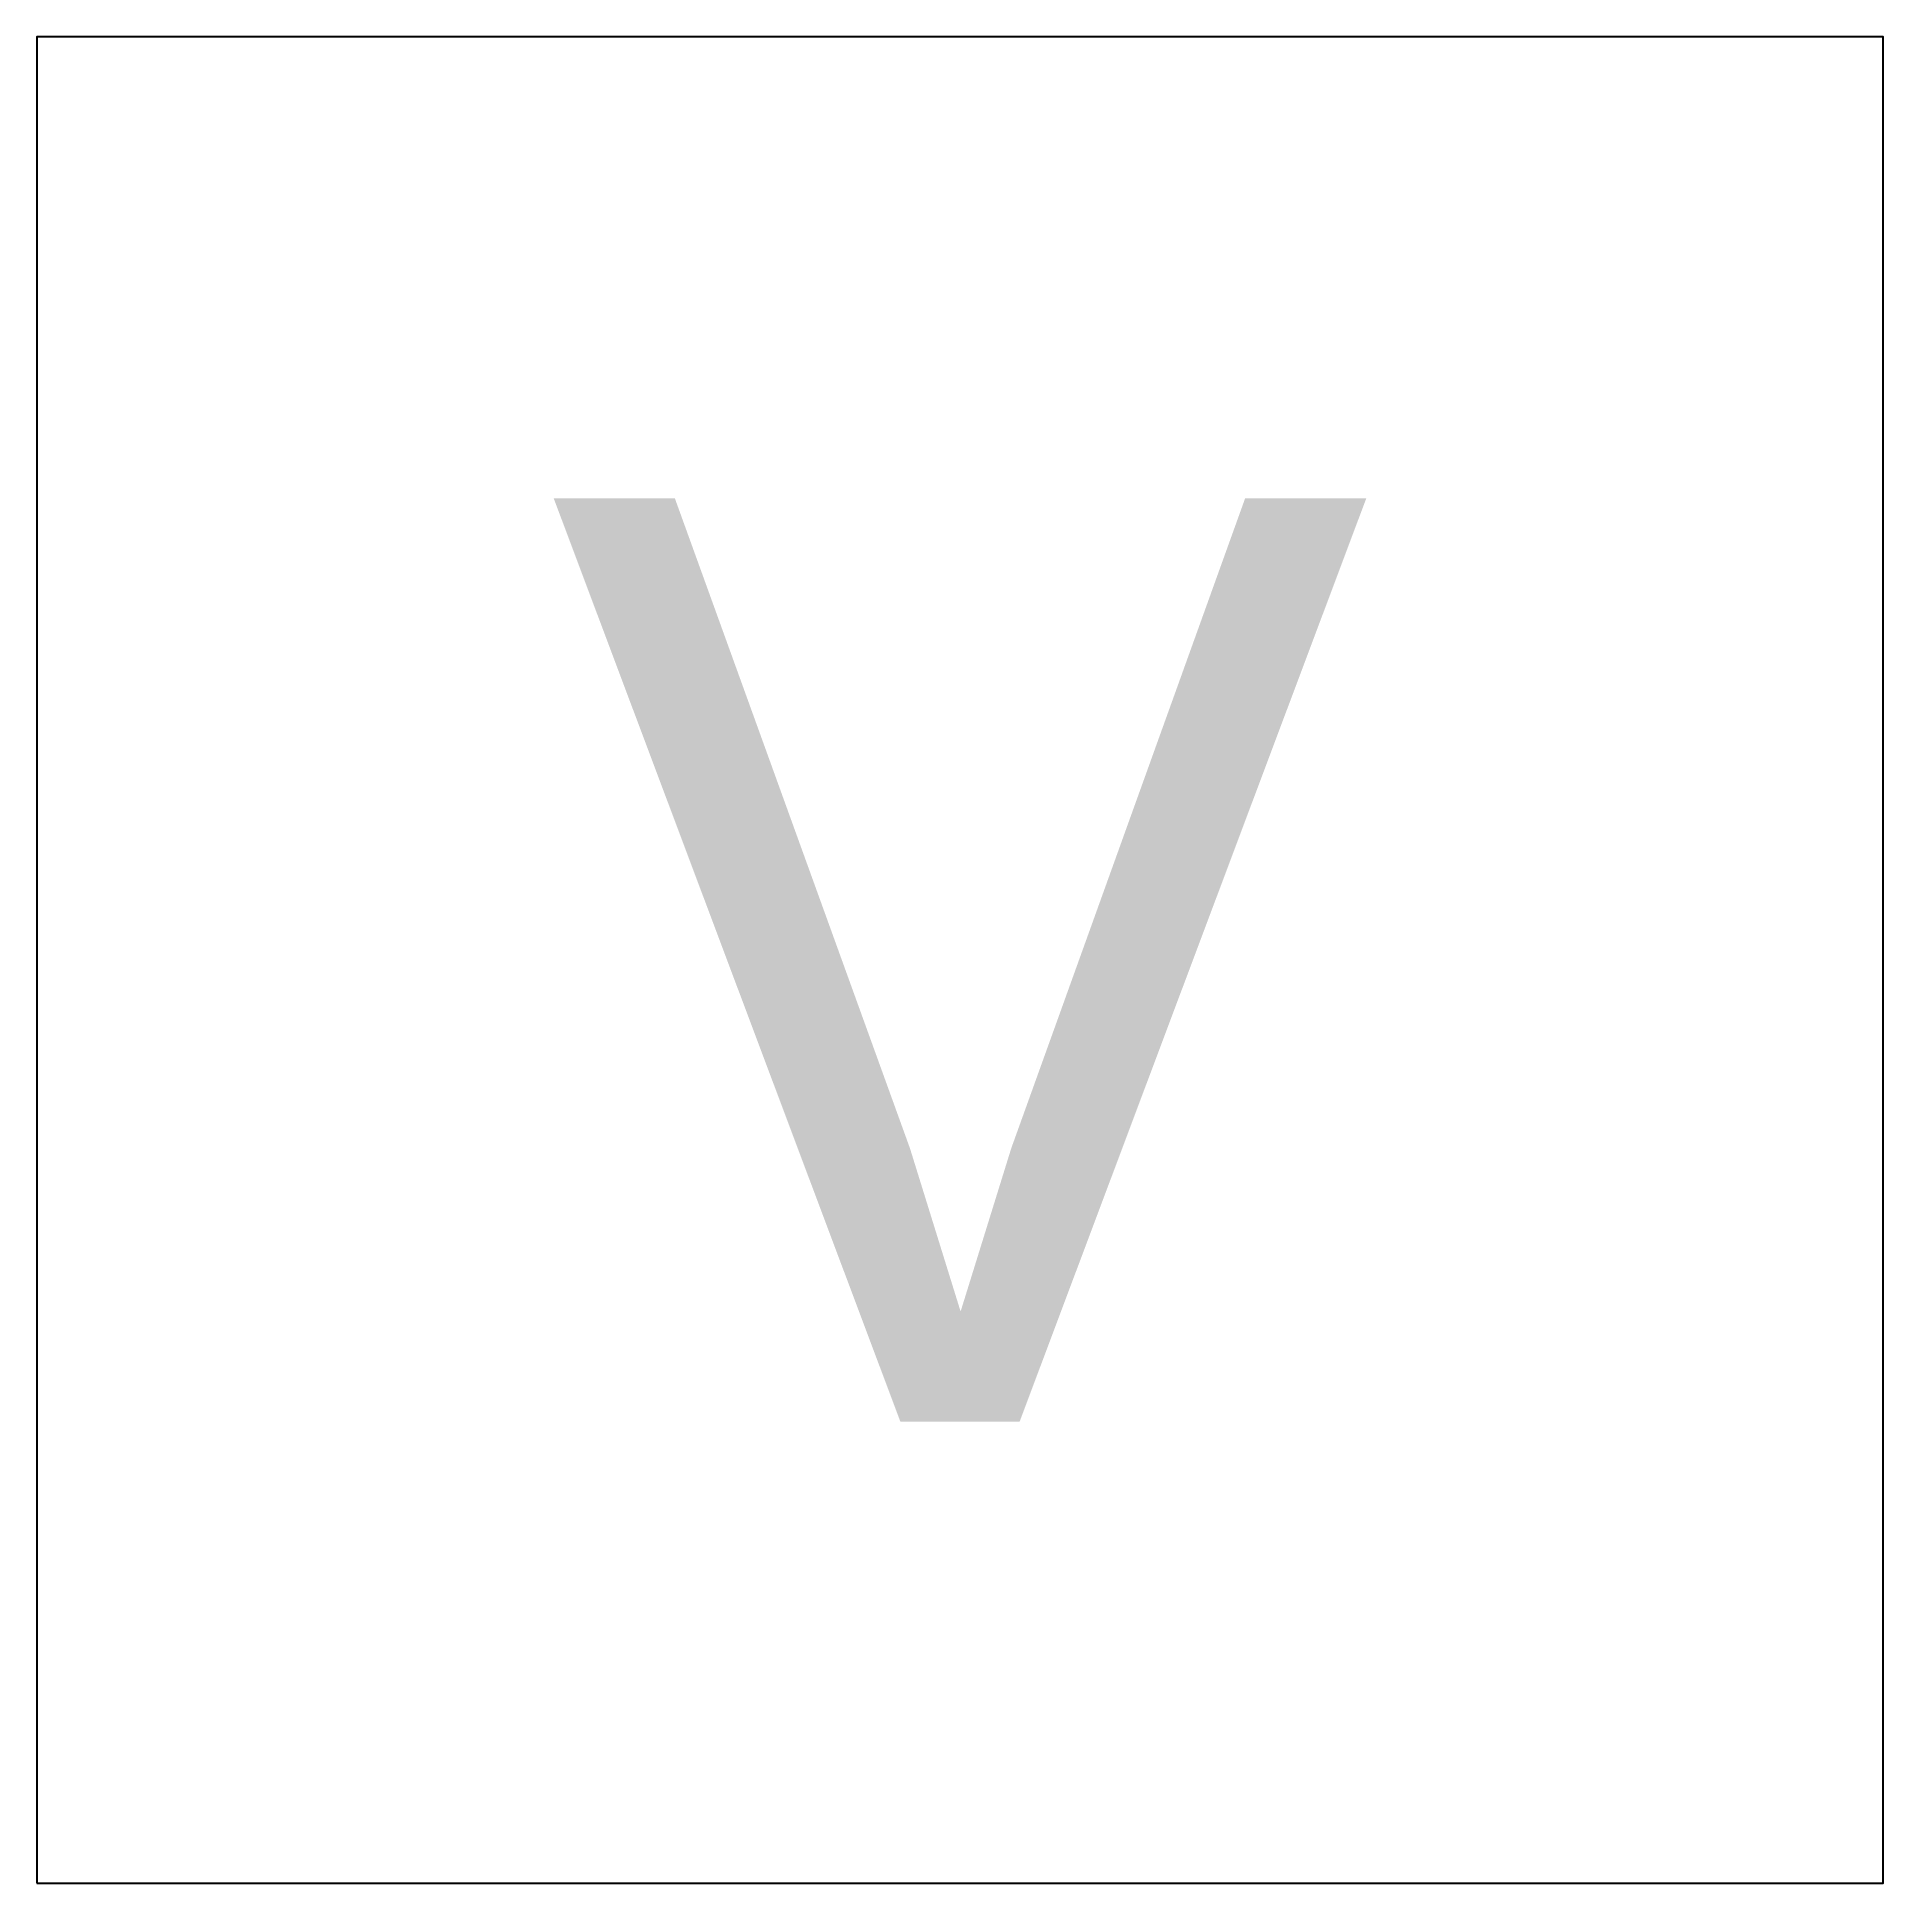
# Model space of a CAD drawing. Header units: metres. Extents: x -0.5 to 0.5, y -0.5 to 0.5.
import ezdxf
from ezdxf.enums import TextEntityAlignment as Align

# ---------------------------------------------------------------- set-up
doc = ezdxf.new("R2010")
doc.units = ezdxf.units.M

msp = doc.modelspace()

# ---------------------------------------------------------------- linework, layer by layer
msp.add_lwpolyline([(-0.5, -0.5), (0.5, -0.5), (0.5, 0.5), (-0.5, 0.5)], close=True)

# ---------------------------------------------------------------- texts
msp.add_text('V', height=0.5).set_placement((0, 0), align=Align.MIDDLE_CENTER)

doc.saveas('drawing.dxf')
